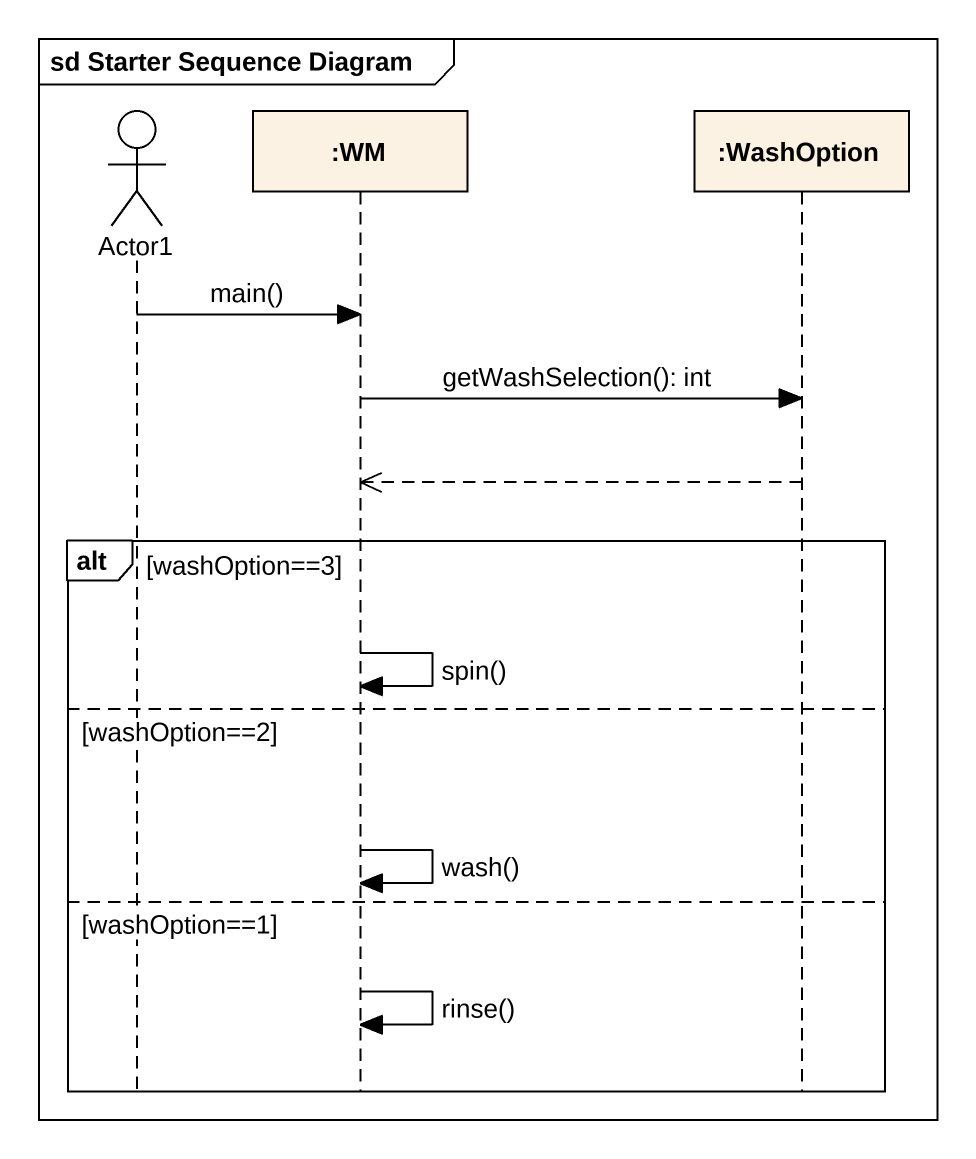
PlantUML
@startuml
mainframe sd Starter Sequence Diagram
hide footbox
actor Actor1
participant ":WM" as WM
participant ":WashOption" as WashOption

Actor1 -> WM : main()
WM -> WashOption : getWashSelection(): int
WashOption -->> WM
alt washOption==3
  WM -> WM : spin()
else washOption==2
  WM -> WM : wash()
else washOption==1
  WM -> WM : rinse()
end
@enduml
